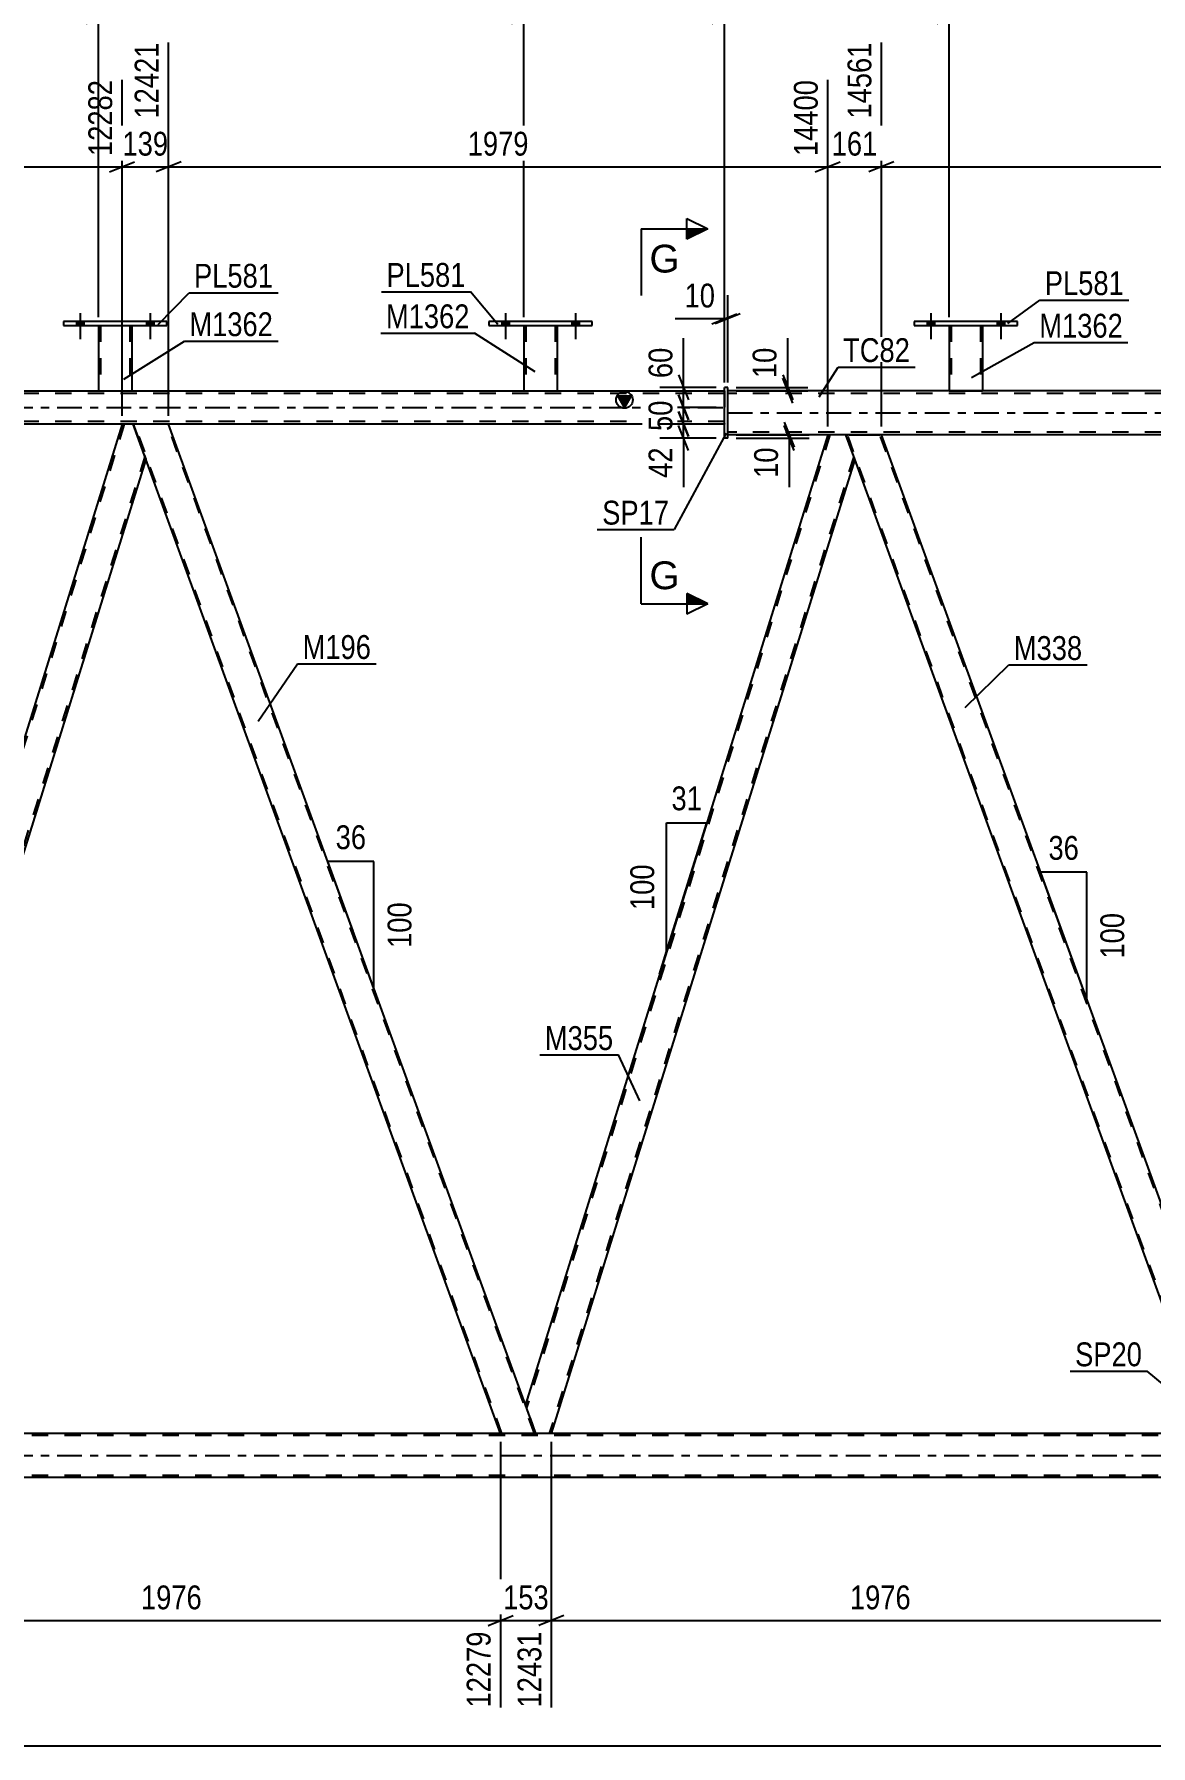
# Model space of a CAD drawing. Header units: millimetres. Extents: x 0 to 841, y 0 to 594.
# Drawn here: x 535 to 669.1, y 283.1 to 488.6 of the extents above; entities that cross this region are included whole.
import ezdxf

# ---------------------------------------------------------------- set-up
doc = ezdxf.new("R2010")
doc.units = ezdxf.units.MM
doc.linetypes.add('DXK_LINE_DOT2', pattern=[3.9198, 1.9599, -1.9599])
doc.linetypes.add('DXK_LINE_DOT3', pattern=[5.9187, 2.979, -0.9799, 0.9799, -0.9799])
doc.styles.add('Arial', font='ARIAL.TTF', dxfattribs={"height": 0.2})
doc.styles.add('Arial Narrow', font='ARIALN.TTF', dxfattribs={"height": 0.2})

# ---------------------------------------------------------------- blocks, each defined once
blk = doc.blocks.new('Part-318889060-3980 - 3929')
at = {"color": 2, "linetype": 'Continuous'}
for p, q in [((542.72, 453.62), (542.72, 445.78)), ((546.72, 453.62), (546.72, 445.78)), ((542.72, 445.78), (546.72, 445.78))]:
    blk.add_line(p, q, dxfattribs=at)
at = {"color": 7, "linetype": 'DXK_LINE_DOT2'}
for p, q in [((542.72, 453.62), (546.72, 453.62)), ((542.72, 453.62), (542.72, 453.62)), ((542.72, 453.62), (542.72, 453.62)), ((542.96, 453.62), (542.96, 445.78)), ((546.48, 453.62), (546.48, 445.78)), ((546.72, 453.62), (546.72, 453.62)), ((546.72, 453.62), (546.72, 453.62)), ((546.42, 445.78), (546.46, 445.78)), ((546.42, 445.78), (546.46, 445.78)), ((546.46, 445.78), (546.48, 445.78)), ((546.46, 445.78), (546.48, 445.78))]:
    blk.add_line(p, q, dxfattribs=at)
blk = doc.blocks.new('Bolt-318889060-4109 - 3929')
at = {"linetype": 'Continuous'}
for points in [[(540.08, 453.62), (540.96, 453.62), (540.96, 454.1), (540.08, 454.1)], [(548.48, 453.62), (549.36, 453.62), (549.36, 454.1), (548.48, 454.1)]]:
    blk.add_hatch(color=1, dxfattribs=at).paths.add_polyline_path(points)
at = {"color": 1, "linetype": 'Continuous'}
for p, q in [((540.52, 455.1), (540.52, 451.98)), ((548.92, 455.1), (548.92, 451.98)), ((540.08, 454.1), (540.08, 453.62)), ((540.96, 454.1), (540.96, 453.62)), ((548.48, 454.1), (548.48, 453.62)), ((549.36, 454.1), (549.36, 453.62))]:
    blk.add_line(p, q, dxfattribs=at)
blk = doc.blocks.new('Part-318889060-4021 - 3929')
at = {"color": 2, "linetype": 'Continuous'}
for p, q in [((716.08, 445.78), (618.27, 445.78)), ((776.14, 445.78), (724.86, 445.78)), ((716.08, 440.5), (618.27, 440.5)), ((776.14, 440.5), (724.86, 440.5))]:
    blk.add_line(p, q, dxfattribs=at)
at = {"color": 7, "linetype": 'DXK_LINE_DOT2'}
for p, q in [((618.27, 440.5), (618.27, 445.78)), ((776.14, 445.46), (618.27, 445.46)), ((724.86, 445.78), (716.08, 445.78)), ((776.14, 445.78), (776.14, 440.5)), ((776.14, 440.82), (618.27, 440.82)), ((724.86, 440.5), (716.08, 440.5))]:
    blk.add_line(p, q, dxfattribs=at)
at = {"color": 7, "linetype": 'DXK_LINE_DOT3'}
blk.add_line((618.27, 443.14), (776.14, 443.14), dxfattribs=at)
blk = doc.blocks.new('Part-318889060-4036 - 3929')
at = {"color": 2, "linetype": 'Continuous'}
for p, q in [((617.87, 440.1), (617.87, 446.18)), ((618.27, 446.18), (617.87, 446.18)), ((618.27, 440.1), (618.27, 446.18)), ((618.27, 440.1), (617.87, 440.1))]:
    blk.add_line(p, q, dxfattribs=at)
blk = doc.blocks.new('Part-318889060-4077 - 3929')
at = {"color": 2, "linetype": 'Continuous'}
for p, q in [((538.52, 454.1), (538.52, 453.62)), ((550.92, 454.1), (538.52, 454.1)), ((538.52, 453.62), (550.92, 453.62)), ((550.92, 453.62), (550.92, 454.1))]:
    blk.add_line(p, q, dxfattribs=at)
blk = doc.blocks.new('Part-318889060-4114 - 3929')
at = {"color": 2, "linetype": 'Continuous'}
for p, q in [((644.88, 453.62), (644.88, 445.78)), ((648.88, 453.62), (648.88, 445.78)), ((644.88, 445.78), (648.88, 445.78))]:
    blk.add_line(p, q, dxfattribs=at)
at = {"color": 7, "linetype": 'DXK_LINE_DOT2'}
for p, q in [((644.88, 453.62), (648.88, 453.62)), ((644.88, 453.62), (644.88, 453.62)), ((644.88, 453.62), (644.88, 453.62)), ((645.12, 453.62), (645.12, 445.78)), ((648.64, 453.62), (648.64, 445.78)), ((648.88, 453.62), (648.88, 453.62)), ((648.88, 453.62), (648.88, 453.62)), ((648.59, 445.78), (648.62, 445.78)), ((648.59, 445.78), (648.62, 445.78)), ((648.62, 445.78), (648.64, 445.78)), ((648.62, 445.78), (648.64, 445.78))]:
    blk.add_line(p, q, dxfattribs=at)
blk = doc.blocks.new('Bolt-318889060-4117 - 3929')
at = {"linetype": 'Continuous'}
for points in [[(591.16, 453.62), (592.04, 453.62), (592.04, 454.1), (591.16, 454.1)], [(599.56, 453.62), (600.44, 453.62), (600.44, 454.1), (599.56, 454.1)]]:
    blk.add_hatch(color=1, dxfattribs=at).paths.add_polyline_path(points)
at = {"color": 1, "linetype": 'Continuous'}
for p, q in [((591.6, 455.1), (591.6, 451.98)), ((600, 455.1), (600, 451.98)), ((591.16, 454.1), (591.16, 453.62)), ((592.04, 454.1), (592.04, 453.62)), ((599.56, 454.1), (599.56, 453.62)), ((600.44, 454.1), (600.44, 453.62))]:
    blk.add_line(p, q, dxfattribs=at)
blk = doc.blocks.new('Bolt-318889060-4118 - 3929')
at = {"linetype": 'Continuous'}
for points in [[(591.16, 453.62), (592.04, 453.62), (592.04, 454.1), (591.16, 454.1)], [(599.56, 453.62), (600.44, 453.62), (600.44, 454.1), (599.56, 454.1)]]:
    blk.add_hatch(color=1, dxfattribs=at).paths.add_polyline_path(points)
at = {"color": 1, "linetype": 'Continuous'}
for p, q in [((591.6, 455.1), (591.6, 451.98)), ((600, 455.1), (600, 451.98)), ((591.16, 454.1), (591.16, 453.62)), ((592.04, 454.1), (592.04, 453.62)), ((599.56, 454.1), (599.56, 453.62)), ((600.44, 454.1), (600.44, 453.62))]:
    blk.add_line(p, q, dxfattribs=at)
blk = doc.blocks.new('Bolt-318889060-4119 - 3929')
at = {"linetype": 'Continuous'}
for points in [[(642.24, 453.62), (643.12, 453.62), (643.12, 454.1), (642.24, 454.1)], [(650.64, 453.62), (651.52, 453.62), (651.52, 454.1), (650.64, 454.1)]]:
    blk.add_hatch(color=1, dxfattribs=at).paths.add_polyline_path(points)
at = {"color": 1, "linetype": 'Continuous'}
for p, q in [((642.68, 455.1), (642.68, 451.98)), ((651.08, 455.1), (651.08, 451.98)), ((642.24, 454.1), (642.24, 453.62)), ((643.12, 454.1), (643.12, 453.62)), ((650.64, 454.1), (650.64, 453.62)), ((651.52, 454.1), (651.52, 453.62))]:
    blk.add_line(p, q, dxfattribs=at)
blk = doc.blocks.new('Bolt-318889060-4134 - 3929')
at = {"linetype": 'Continuous'}
for points in [[(642.24, 453.62), (643.12, 453.62), (643.12, 454.1), (642.24, 454.1)], [(650.64, 453.62), (651.52, 453.62), (651.52, 454.1), (650.64, 454.1)]]:
    blk.add_hatch(color=1, dxfattribs=at).paths.add_polyline_path(points)
at = {"color": 1, "linetype": 'Continuous'}
for p, q in [((642.68, 455.1), (642.68, 451.98)), ((651.08, 455.1), (651.08, 451.98)), ((642.24, 454.1), (642.24, 453.62)), ((643.12, 454.1), (643.12, 453.62)), ((650.64, 454.1), (650.64, 453.62)), ((651.52, 454.1), (651.52, 453.62))]:
    blk.add_line(p, q, dxfattribs=at)
blk = doc.blocks.new('Part-318889060-4172 - 3929')
at = {"color": 2, "linetype": 'Continuous'}
for p, q in [((630.28, 440.5), (593.98, 324.03)), ((632.47, 440.5), (630.79, 440.5)), ((633.53, 437.58), (632.47, 440.5)), ((633.55, 437.53), (597.09, 320.56)), ((595.24, 320.56), (594, 323.98))]:
    blk.add_line(p, q, dxfattribs=at)
at = {"color": 7, "linetype": 'DXK_LINE_DOT2'}
for p, q in [((630.54, 440.5), (594.12, 323.65)), ((630.79, 440.5), (630.28, 440.5)), ((633.41, 437.9), (596.84, 320.56)), ((633.55, 437.53), (633.53, 437.58)), ((633.55, 437.53), (633.53, 437.58)), ((593.98, 324.03), (594, 323.98)), ((597.09, 320.56), (595.24, 320.56))]:
    blk.add_line(p, q, dxfattribs=at)
blk = doc.blocks.new('Part-318889060-4211 - 3929')
at = {"color": 2, "linetype": 'Continuous'}
for p, q in [((640.68, 454.1), (640.68, 453.62)), ((653.08, 454.1), (640.68, 454.1)), ((640.68, 453.62), (653.08, 453.62)), ((653.08, 453.62), (653.08, 454.1))]:
    blk.add_line(p, q, dxfattribs=at)
blk = doc.blocks.new('Part-318889060-4236 - 3929')
at = {"color": 2, "linetype": 'Continuous'}
for p, q in [((593.8, 453.62), (593.8, 445.78)), ((597.8, 453.62), (597.8, 445.78)), ((593.8, 445.78), (597.8, 445.78))]:
    blk.add_line(p, q, dxfattribs=at)
at = {"color": 7, "linetype": 'DXK_LINE_DOT2'}
for p, q in [((593.8, 453.62), (597.8, 453.62)), ((593.8, 453.62), (593.8, 453.62)), ((593.8, 453.62), (593.8, 453.62)), ((594.04, 453.62), (594.04, 445.78)), ((597.56, 453.62), (597.56, 445.78)), ((597.8, 453.62), (597.8, 453.62)), ((597.8, 453.62), (597.8, 453.62)), ((597.51, 445.78), (597.54, 445.78)), ((597.51, 445.78), (597.54, 445.78)), ((597.54, 445.78), (597.56, 445.78)), ((597.54, 445.78), (597.56, 445.78))]:
    blk.add_line(p, q, dxfattribs=at)
blk = doc.blocks.new('Part-318889060-4241 - 3929')
at = {"color": 2, "linetype": 'Continuous'}
for p, q in [((589.6, 454.1), (589.6, 453.62)), ((602, 454.1), (589.6, 454.1)), ((589.6, 453.62), (602, 453.62)), ((602, 453.62), (602, 454.1))]:
    blk.add_line(p, q, dxfattribs=at)
blk = doc.blocks.new('Bolt-318889060-4266 - 3929')
at = {"linetype": 'Continuous'}
for points in [[(540.08, 453.62), (540.96, 453.62), (540.96, 454.1), (540.08, 454.1)], [(548.48, 453.62), (549.36, 453.62), (549.36, 454.1), (548.48, 454.1)]]:
    blk.add_hatch(color=1, dxfattribs=at).paths.add_polyline_path(points)
at = {"color": 1, "linetype": 'Continuous'}
for p, q in [((540.52, 455.1), (540.52, 451.98)), ((548.92, 455.1), (548.92, 451.98)), ((540.08, 454.1), (540.08, 453.62)), ((540.96, 454.1), (540.96, 453.62)), ((548.48, 454.1), (548.48, 453.62)), ((549.36, 454.1), (549.36, 453.62))]:
    blk.add_line(p, q, dxfattribs=at)
blk = doc.blocks.new('Part-318889060-4434 - 3929')
at = {"color": 7, "linetype": 'DXK_LINE_DOT2'}
for p, q in [((545.8, 441.78), (508.98, 323.66)), ((548.28, 437.9), (511.7, 320.56)), ((548.4, 437.58), (548.41, 437.53)), ((548.41, 437.53), (548.4, 437.58)), ((509.27, 325.37), (508.85, 324.03)), ((513.46, 325.37), (511.95, 320.56)), ((510.11, 320.56), (508.85, 324.03)), ((511.95, 320.56), (510.11, 320.56))]:
    blk.add_line(p, q, dxfattribs=at)
at = {"color": 2, "linetype": 'Continuous'}
for p, q in [((545.55, 441.78), (509.27, 325.37)), ((546.87, 441.78), (545.55, 441.78)), ((548.4, 437.58), (546.87, 441.78)), ((548.41, 437.53), (513.46, 325.37))]:
    blk.add_line(p, q, dxfattribs=at)
blk = doc.blocks.new('Part-318889060-4318 - 3929')
at = {"color": 7, "linetype": 'DXK_LINE_DOT2'}
for p, q in [((632.81, 440.5), (632.47, 440.5)), ((632.47, 440.5), (633.53, 437.58)), ((676.29, 320.56), (632.64, 440.5)), ((632.64, 440.5), (632.65, 440.5)), ((632.65, 440.5), (632.69, 440.5)), ((636.72, 440.5), (636.38, 440.5)), ((636.38, 440.5), (636.55, 440.5)), ((680.21, 320.56), (636.55, 440.5)), ((676.12, 320.56), (674.37, 325.37)), ((680.38, 320.56), (678.62, 325.37)), ((680.38, 320.56), (676.12, 320.56))]:
    blk.add_line(p, q, dxfattribs=at)
at = {"color": 2, "linetype": 'Continuous'}
for p, q in [((632.81, 440.5), (636.38, 440.5)), ((678.62, 325.37), (636.72, 440.5)), ((674.37, 325.37), (633.53, 437.58))]:
    blk.add_line(p, q, dxfattribs=at)
blk = doc.blocks.new('Part-318889060-4421 - 3929')
at = {"color": 7, "linetype": 'DXK_LINE_DOT2'}
for p, q in [((787.54, 320.32), (111.6, 320.32)), ((787.54, 315.52), (111.6, 315.52))]:
    blk.add_line(p, q, dxfattribs=at)
at = {"color": 2, "linetype": 'Continuous'}
for p, q in [((671.66, 320.56), (516.59, 320.56)), ((671.66, 315.28), (516.59, 315.28))]:
    blk.add_line(p, q, dxfattribs=at)
at = {"color": 7, "linetype": 'DXK_LINE_DOT3'}
blk.add_line((111.6, 317.92), (787.54, 317.92), dxfattribs=at)
blk = doc.blocks.new('Part-318889060-4429 - 3929')
at = {"color": 2, "linetype": 'Continuous'}
for p, q in [((551.12, 441.78), (546.87, 441.78)), ((594, 323.98), (551.12, 441.78)), ((590.99, 320.56), (548.4, 437.58))]:
    blk.add_line(p, q, dxfattribs=at)
at = {"color": 7, "linetype": 'DXK_LINE_DOT2'}
for p, q in [((546.87, 441.78), (548.4, 437.58)), ((591.16, 320.56), (547.04, 441.78)), ((547.04, 441.78), (547.05, 441.78)), ((547.05, 441.78), (547.09, 441.78)), ((595.07, 320.56), (550.95, 441.78)), ((595.24, 320.56), (594, 323.98)), ((595.24, 320.56), (590.99, 320.56))]:
    blk.add_line(p, q, dxfattribs=at)
blk = doc.blocks.new('Part-318889060-4518 - 3929')
at = {"linetype": 'Continuous'}
blk.add_hatch(color=2, dxfattribs=at).paths.add_polyline_path([(605.87, 443.78), (605.07, 445.18), (606.67, 445.18)])
at = {"color": 2, "linetype": 'Continuous'}
for p, q in [((111.6, 445.78), (617.87, 445.78)), ((605.87, 443.78), (605.07, 445.18)), ((605.07, 445.18), (606.67, 445.18)), ((606.67, 445.18), (605.87, 443.78)), ((545.55, 441.78), (465.99, 441.78)), ((617.87, 441.78), (551.12, 441.78))]:
    blk.add_line(p, q, dxfattribs=at)
at = {"color": 7, "linetype": 'DXK_LINE_DOT2'}
for p, q in [((617.87, 445.46), (111.6, 445.46)), ((617.87, 445.78), (617.87, 441.78)), ((617.87, 442.1), (111.6, 442.1)), ((551.12, 441.78), (205.01, 441.78)), ((551.12, 441.78), (545.55, 441.78))]:
    blk.add_line(p, q, dxfattribs=at)
at = {"color": 7, "linetype": 'DXK_LINE_DOT3'}
blk.add_line((111.6, 443.78), (617.87, 443.78), dxfattribs=at)
at = {"color": 2, "linetype": 'Continuous'}
blk.add_circle((605.87, 444.68), 1, dxfattribs=at)
blk = doc.blocks.new('AngleDimension-318889060-15671 - 3929')
at = {"color": 7, "linetype": 'Continuous'}
for p, q in [((658.88, 379.62), (655.85, 387.95)), ((661.39, 387.95), (655.85, 387.95)), ((661.39, 372.72), (655.85, 387.95)), ((661.39, 372.72), (661.39, 387.95))]:
    blk.add_line(p, q, dxfattribs=at)
at = {"color": 0}
for points in [[(661.05, 388.85), (661.05, 393.05), (656.19, 393.05), (656.19, 388.85)], [(666.49, 383.68), (662.29, 383.68), (662.29, 376.99), (666.49, 376.99)]]:
    blk.add_wipeout(points, dxfattribs=at)
at = {"color": 3, "style": 'Arial Narrow'}
blk.add_text('36', height=2.863, dxfattribs=at).set_placement((656.79, 389.45))
blk.add_text('100', height=2.863, rotation=90.0002, dxfattribs=at).set_placement((665.89, 377.59))
blk = doc.blocks.new('StraightDimension-318889060-10374 - 3929')
at = {"color": 7, "linetype": 'Continuous'}
for p, q in [((593.8, 454.62), (593.8, 500.93)), ((617.87, 446.78), (617.87, 500.93)), ((595.3, 491.09), (592.3, 489.89)), ((593.8, 490.49), (617.87, 490.49)), ((616.37, 489.89), (619.37, 491.09))]:
    blk.add_line(p, q, dxfattribs=at)
at = {"color": 0, "linetype": 'Continuous'}
blk.add_wipeout([(617.27, 501.53), (613.07, 501.53), (613.07, 491.19), (617.27, 491.19)], dxfattribs=at)
at = {"color": 0}
blk.add_wipeout([(609.18, 491.24), (609.18, 495.44), (602.5, 495.44), (602.5, 491.24)], dxfattribs=at)
at = {"color": 3, "linetype": 'Continuous', "style": 'Arial Narrow'}
blk.add_text('14090', height=2.863, rotation=90.0002, dxfattribs=at).set_placement((616.67, 491.79))
at = {"color": 3, "style": 'Arial Narrow'}
blk.add_text('602', height=2.863, dxfattribs=at).set_placement((603.1, 491.84))
blk = doc.blocks.new('StraightDimension-318889060-10372 - 3929')
at = {"color": 7, "linetype": 'Continuous'}
for p, q in [((644.88, 454.62), (644.88, 500.93)), ((695.96, 454.62), (695.96, 500.93)), ((646.38, 491.09), (643.38, 489.89)), ((644.88, 490.49), (695.96, 490.49)), ((694.46, 489.89), (697.46, 491.09))]:
    blk.add_line(p, q, dxfattribs=at)
at = {"color": 0, "linetype": 'Continuous'}
blk.add_wipeout([(695.36, 501.53), (691.16, 501.53), (691.16, 491.19), (695.36, 491.19)], dxfattribs=at)
at = {"color": 0}
blk.add_wipeout([(674.68, 491.24), (674.68, 495.44), (666.17, 495.44), (666.17, 491.24)], dxfattribs=at)
at = {"color": 3, "linetype": 'Continuous', "style": 'Arial Narrow'}
blk.add_text('16042', height=2.863, rotation=90.0002, dxfattribs=at).set_placement((694.76, 491.79))
at = {"color": 3, "style": 'Arial Narrow'}
blk.add_text('1277', height=2.863, dxfattribs=at).set_placement((666.77, 491.84))
blk = doc.blocks.new('AngleDimension-318889060-15641 - 3929')
at = {"color": 7, "linetype": 'Continuous'}
for p, q in [((610.94, 393.9), (615.76, 393.9)), ((610.94, 378.43), (615.76, 393.9)), ((610.94, 378.43), (610.94, 393.9)), ((610.09, 375.7), (610.94, 378.43))]:
    blk.add_line(p, q, dxfattribs=at)
at = {"color": 0}
for points in [[(615.78, 394.8), (615.78, 399), (610.92, 399), (610.92, 394.8)], [(610.04, 389.51), (605.84, 389.51), (605.84, 382.82), (610.04, 382.82)]]:
    blk.add_wipeout(points, dxfattribs=at)
at = {"color": 3, "style": 'Arial Narrow'}
blk.add_text('31', height=2.863, dxfattribs=at).set_placement((611.52, 395.4))
blk.add_text('100', height=2.863, rotation=90.0002, dxfattribs=at).set_placement((609.44, 383.42))
blk = doc.blocks.new('StraightDimension-318889060-15076 - 3929')
at = {"color": 7, "linetype": 'Continuous'}
for p, q in [((511.95, 319.56), (511.95, 287.65)), ((590.99, 319.56), (590.99, 287.65)), ((513.45, 298.69), (510.45, 297.49)), ((511.95, 298.09), (590.99, 298.09)), ((589.49, 297.49), (592.49, 298.69))]:
    blk.add_line(p, q, dxfattribs=at)
at = {"color": 0}
blk.add_wipeout([(555.73, 298.84), (555.73, 303.04), (547.21, 303.04), (547.21, 298.84)], dxfattribs=at)
at = {"color": 0, "linetype": 'Continuous'}
blk.add_wipeout([(590.39, 297.39), (586.19, 297.39), (586.19, 287.05), (590.39, 287.05)], dxfattribs=at)
at = {"color": 3, "style": 'Arial Narrow'}
blk.add_text('1976', height=2.863, dxfattribs=at).set_placement((547.81, 299.44))
at = {"color": 3, "linetype": 'Continuous', "style": 'Arial Narrow'}
blk.add_text('12279', height=2.863, rotation=90.0002, dxfattribs=at).set_placement((589.79, 287.65))
blk = doc.blocks.new('StraightDimension-318889060-15075 - 3929')
at = {"color": 7, "linetype": 'Continuous'}
for p, q in [((590.99, 319.56), (590.99, 287.65)), ((597.09, 319.56), (597.09, 287.65)), ((589.49, 297.49), (592.49, 298.69)), ((590.99, 298.09), (597.09, 298.09)), ((598.59, 298.69), (595.59, 297.49))]:
    blk.add_line(p, q, dxfattribs=at)
at = {"color": 0}
blk.add_wipeout([(597.38, 298.84), (597.38, 303.04), (590.7, 303.04), (590.7, 298.84)], dxfattribs=at)
at = {"color": 0, "linetype": 'Continuous'}
blk.add_wipeout([(596.49, 297.39), (592.29, 297.39), (592.29, 287.05), (596.49, 287.05)], dxfattribs=at)
at = {"color": 3, "style": 'Arial Narrow'}
blk.add_text('153', height=2.863, dxfattribs=at).set_placement((591.3, 299.44))
at = {"color": 3, "linetype": 'Continuous', "style": 'Arial Narrow'}
blk.add_text('12431', height=2.863, rotation=90.0002, dxfattribs=at).set_placement((595.89, 287.65))
blk = doc.blocks.new('StraightDimension-318889060-14773 - 3929')
at = {"color": 7, "linetype": 'Continuous'}
for p, q in [((465.97, 442.78), (465.97, 487.61)), ((545.55, 442.78), (545.55, 483.11)), ((467.47, 473.27), (464.47, 472.07)), ((544.05, 472.07), (547.05, 473.27)), ((465.97, 472.67), (545.55, 472.67))]:
    blk.add_line(p, q, dxfattribs=at)
at = {"color": 0, "linetype": 'Continuous'}
blk.add_wipeout([(544.95, 483.71), (540.75, 483.71), (540.75, 473.37), (544.95, 473.37)], dxfattribs=at)
at = {"color": 0}
blk.add_wipeout([(510.02, 473.42), (510.02, 477.62), (501.51, 477.62), (501.51, 473.42)], dxfattribs=at)
at = {"color": 3, "linetype": 'Continuous', "style": 'Arial Narrow'}
blk.add_text('12282', height=2.863, rotation=90.0002, dxfattribs=at).set_placement((544.35, 473.97))
at = {"color": 3, "style": 'Arial Narrow'}
blk.add_text('1989', height=2.863, dxfattribs=at).set_placement((502.11, 474.02))
blk = doc.blocks.new('StraightDimension-318889060-5694 - 3929')
at = {"color": 7, "linetype": 'Continuous'}
for p, q in [((616.87, 446.18), (610.13, 446.18)), ((612.38, 447.68), (613.58, 444.68)), ((612.98, 443.78), (612.98, 446.18)), ((613.58, 442.28), (612.38, 445.28)), ((616.87, 443.78), (610.13, 443.78))]:
    blk.add_line(p, q, dxfattribs=at)
at = {"color": 0}
blk.add_wipeout([(612.23, 451.56), (608.03, 451.56), (608.03, 446.7), (612.23, 446.7)], dxfattribs=at)
at = {"color": 7, "linetype": 'Continuous'}
blk.add_line((612.98, 446.18), (612.98, 452.08), dxfattribs=at)
blk.add_line((612.98, 446.18), (612.98, 452.08), dxfattribs=at)
at = {"color": 3, "style": 'Arial Narrow'}
blk.add_text('60', height=2.863, rotation=90.0002, dxfattribs=at).set_placement((611.63, 447.3))
blk = doc.blocks.new('StraightDimension-318889060-5392 - 3929')
at = {"color": 7, "linetype": 'Continuous'}
for p, q in [((617.87, 446.78), (617.87, 457.28)), ((618.27, 446.78), (618.27, 457.28)), ((616.37, 453.83), (619.37, 455.03)), ((619.77, 455.03), (616.77, 453.83)), ((617.87, 454.43), (618.27, 454.43))]:
    blk.add_line(p, q, dxfattribs=at)
at = {"color": 0}
blk.add_wipeout([(617.35, 455.18), (617.35, 459.38), (612.49, 459.38), (612.49, 455.18)], dxfattribs=at)
at = {"color": 7, "linetype": 'Continuous'}
blk.add_line((617.87, 454.43), (611.97, 454.43), dxfattribs=at)
blk.add_line((617.87, 454.43), (611.97, 454.43), dxfattribs=at)
at = {"color": 3, "style": 'Arial Narrow'}
blk.add_text('10', height=2.863, dxfattribs=at).set_placement((613.09, 455.78))
blk = doc.blocks.new('StraightDimension-318889060-14769 - 3929')
at = {"color": 7, "linetype": 'Continuous'}
for p, q in [((636.72, 441.5), (636.72, 487.61)), ((715.42, 441.5), (715.42, 483.11)), ((638.22, 473.27), (635.22, 472.07)), ((713.92, 472.07), (716.92, 473.27)), ((636.72, 472.67), (715.42, 472.67))]:
    blk.add_line(p, q, dxfattribs=at)
at = {"color": 0, "linetype": 'Continuous'}
blk.add_wipeout([(714.82, 483.71), (710.62, 483.71), (710.62, 473.37), (714.82, 473.37)], dxfattribs=at)
at = {"color": 0}
blk.add_wipeout([(680.33, 473.42), (680.33, 477.62), (671.82, 477.62), (671.82, 473.42)], dxfattribs=at)
at = {"color": 3, "linetype": 'Continuous', "style": 'Arial Narrow'}
blk.add_text('16529', height=2.863, rotation=90.0002, dxfattribs=at).set_placement((714.22, 473.97))
at = {"color": 3, "style": 'Arial Narrow'}
blk.add_text('1967', height=2.863, dxfattribs=at).set_placement((672.42, 474.02))
blk = doc.blocks.new('StraightDimension-318889060-5401 - 3929')
at = {"color": 7, "linetype": 'Continuous'}
for p, q in [((625.06, 442), (626.26, 439)), ((619.27, 440.5), (628.06, 440.5)), ((619.27, 440.1), (628.06, 440.1)), ((626.26, 438.6), (625.06, 441.6)), ((625.66, 440.1), (625.66, 440.5))]:
    blk.add_line(p, q, dxfattribs=at)
at = {"color": 0}
blk.add_wipeout([(624.91, 439.57), (620.71, 439.57), (620.71, 434.72), (624.91, 434.72)], dxfattribs=at)
at = {"color": 7, "linetype": 'Continuous'}
blk.add_line((625.66, 440.1), (625.66, 434.19), dxfattribs=at)
blk.add_line((625.66, 440.1), (625.66, 434.19), dxfattribs=at)
at = {"color": 3, "style": 'Arial Narrow'}
blk.add_text('10', height=2.863, rotation=90.0002, dxfattribs=at).set_placement((624.31, 435.32))
blk = doc.blocks.new('StraightDimension-318889060-14772 - 3929')
at = {"color": 7, "linetype": 'Continuous'}
for p, q in [((551.12, 442.78), (551.12, 487.61)), ((545.55, 442.78), (545.55, 483.11)), ((544.05, 472.07), (547.05, 473.27)), ((552.62, 473.27), (549.62, 472.07)), ((545.55, 472.67), (551.12, 472.67))]:
    blk.add_line(p, q, dxfattribs=at)
at = {"color": 0}
blk.add_wipeout([(551.68, 473.42), (551.68, 477.62), (544.99, 477.62), (544.99, 473.42)], dxfattribs=at)
at = {"color": 0, "linetype": 'Continuous'}
blk.add_wipeout([(550.52, 488.21), (546.32, 488.21), (546.32, 477.87), (550.52, 477.87)], dxfattribs=at)
at = {"color": 3, "linetype": 'Continuous', "style": 'Arial Narrow'}
blk.add_text('12421', height=2.863, rotation=90.0002, dxfattribs=at).set_placement((549.92, 478.47))
at = {"color": 3, "style": 'Arial Narrow'}
blk.add_text('139', height=2.863, dxfattribs=at).set_placement((545.59, 474.02))
blk = doc.blocks.new('StraightDimension-318889060-4691 - 3929')
at = {"color": 7, "linetype": 'Continuous'}
for p, q in [((619.27, 446.18), (627.88, 446.18)), ((624.88, 447.68), (626.08, 444.68)), ((626.08, 444.28), (624.88, 447.28)), ((625.48, 445.78), (625.48, 446.18)), ((619.27, 445.78), (627.88, 445.78))]:
    blk.add_line(p, q, dxfattribs=at)
at = {"color": 0}
blk.add_wipeout([(624.73, 451.56), (620.53, 451.56), (620.53, 446.7), (624.73, 446.7)], dxfattribs=at)
at = {"color": 7, "linetype": 'Continuous'}
blk.add_line((625.48, 446.18), (625.48, 452.08), dxfattribs=at)
blk.add_line((625.48, 446.18), (625.48, 452.08), dxfattribs=at)
at = {"color": 3, "style": 'Arial Narrow'}
blk.add_text('10', height=2.863, rotation=90.0002, dxfattribs=at).set_placement((624.13, 447.3))
blk = doc.blocks.new('StraightDimension-318889060-5009 - 3929')
at = {"color": 7, "linetype": 'Continuous'}
blk.add_line((59.86, 283.05), (798.4, 283.05), dxfattribs=at)
blk = doc.blocks.new('StraightDimension-318889060-5704 - 3929')
at = {"color": 7, "linetype": 'Continuous'}
for p, q in [((612.38, 445.28), (613.58, 442.28)), ((616.87, 443.78), (610.13, 443.78)), ((613.58, 440.28), (612.38, 443.28)), ((612.98, 441.78), (612.98, 443.78)), ((616.87, 441.78), (610.13, 441.78))]:
    blk.add_line(p, q, dxfattribs=at)
at = {"color": 0}
blk.add_wipeout([(612.23, 445.2), (608.03, 445.2), (608.03, 440.35), (612.23, 440.35)], dxfattribs=at)
at = {"color": 3, "style": 'Arial Narrow'}
blk.add_text('50', height=2.863, rotation=90.0002, dxfattribs=at).set_placement((611.63, 440.95))
blk = doc.blocks.new('StraightDimension-318889060-5714 - 3929')
at = {"color": 7, "linetype": 'Continuous'}
for p, q in [((612.38, 443.28), (613.58, 440.28)), ((616.87, 441.78), (610.13, 441.78)), ((616.87, 440.1), (610.13, 440.1)), ((613.58, 438.6), (612.38, 441.6)), ((612.98, 440.1), (612.98, 441.78))]:
    blk.add_line(p, q, dxfattribs=at)
at = {"color": 0}
blk.add_wipeout([(612.23, 439.57), (608.03, 439.57), (608.03, 434.72), (612.23, 434.72)], dxfattribs=at)
at = {"color": 7, "linetype": 'Continuous'}
blk.add_line((612.98, 440.1), (612.98, 434.19), dxfattribs=at)
blk.add_line((612.98, 440.1), (612.98, 434.19), dxfattribs=at)
at = {"color": 3, "style": 'Arial Narrow'}
blk.add_text('42', height=2.863, rotation=90.0002, dxfattribs=at).set_placement((611.63, 435.32))
blk = doc.blocks.new('StraightDimension-318889060-10375 - 3929')
at = {"color": 7, "linetype": 'Continuous'}
for p, q in [((542.72, 454.62), (542.72, 500.93)), ((593.8, 454.62), (593.8, 500.93)), ((544.22, 491.09), (541.22, 489.89)), ((542.72, 490.49), (593.8, 490.49)), ((592.3, 489.89), (595.3, 491.09))]:
    blk.add_line(p, q, dxfattribs=at)
at = {"color": 0, "linetype": 'Continuous'}
blk.add_wipeout([(593.2, 501.53), (589, 501.53), (589, 491.19), (593.2, 491.19)], dxfattribs=at)
at = {"color": 0}
blk.add_wipeout([(572.52, 491.24), (572.52, 495.44), (564, 495.44), (564, 491.24)], dxfattribs=at)
at = {"color": 3, "linetype": 'Continuous', "style": 'Arial Narrow'}
blk.add_text('13488', height=2.863, rotation=90.0002, dxfattribs=at).set_placement((592.6, 491.79))
at = {"color": 3, "style": 'Arial Narrow'}
blk.add_text('1277', height=2.863, dxfattribs=at).set_placement((564.6, 491.84))
blk = doc.blocks.new('StraightDimension-318889060-10373 - 3929')
at = {"color": 7, "linetype": 'Continuous'}
for p, q in [((617.87, 446.78), (617.87, 500.93)), ((644.88, 454.62), (644.88, 500.93)), ((619.37, 491.09), (616.37, 489.89)), ((617.87, 490.49), (644.88, 490.49)), ((643.38, 489.89), (646.38, 491.09))]:
    blk.add_line(p, q, dxfattribs=at)
at = {"color": 0, "linetype": 'Continuous'}
blk.add_wipeout([(644.28, 501.53), (640.08, 501.53), (640.08, 491.19), (644.28, 491.19)], dxfattribs=at)
at = {"color": 0}
blk.add_wipeout([(634.72, 491.24), (634.72, 495.44), (628.04, 495.44), (628.04, 491.24)], dxfattribs=at)
at = {"color": 3, "linetype": 'Continuous', "style": 'Arial Narrow'}
blk.add_text('14765', height=2.863, rotation=90.0002, dxfattribs=at).set_placement((643.68, 491.79))
at = {"color": 3, "style": 'Arial Narrow'}
blk.add_text('675', height=2.863, dxfattribs=at).set_placement((628.64, 491.84))
blk = doc.blocks.new('StraightDimension-318889060-10376 - 3929')
at = {"color": 7, "linetype": 'Continuous'}
for p, q in [((491.64, 454.62), (491.64, 500.93)), ((542.72, 454.62), (542.72, 500.93)), ((493.14, 491.09), (490.14, 489.89)), ((491.64, 490.49), (542.72, 490.49)), ((541.22, 489.89), (544.22, 491.09))]:
    blk.add_line(p, q, dxfattribs=at)
at = {"color": 0, "linetype": 'Continuous'}
blk.add_wipeout([(542.12, 501.53), (537.92, 501.53), (537.92, 491.19), (542.12, 491.19)], dxfattribs=at)
at = {"color": 0}
blk.add_wipeout([(521.44, 491.24), (521.44, 495.44), (512.92, 495.44), (512.92, 491.24)], dxfattribs=at)
at = {"color": 3, "linetype": 'Continuous', "style": 'Arial Narrow'}
blk.add_text('12211', height=2.863, rotation=90.0002, dxfattribs=at).set_placement((541.52, 491.79))
at = {"color": 3, "style": 'Arial Narrow'}
blk.add_text('1277', height=2.863, dxfattribs=at).set_placement((513.52, 491.84))
blk = doc.blocks.new('StraightDimension-318889060-14770 - 3929')
at = {"color": 7, "linetype": 'Continuous'}
for p, q in [((636.72, 441.5), (636.72, 487.61)), ((630.28, 441.5), (630.28, 483.11)), ((628.78, 472.07), (631.78, 473.27)), ((638.22, 473.27), (635.22, 472.07)), ((630.28, 472.67), (636.72, 472.67))]:
    blk.add_line(p, q, dxfattribs=at)
at = {"color": 0}
blk.add_wipeout([(636.85, 473.42), (636.85, 477.62), (630.16, 477.62), (630.16, 473.42)], dxfattribs=at)
at = {"color": 0, "linetype": 'Continuous'}
blk.add_wipeout([(636.12, 488.21), (631.92, 488.21), (631.92, 477.87), (636.12, 477.87)], dxfattribs=at)
at = {"color": 3, "linetype": 'Continuous', "style": 'Arial Narrow'}
blk.add_text('14561', height=2.863, rotation=90.0002, dxfattribs=at).set_placement((635.52, 478.47))
at = {"color": 3, "style": 'Arial Narrow'}
blk.add_text('161', height=2.863, dxfattribs=at).set_placement((630.76, 474.02))
blk = doc.blocks.new('StraightDimension-318889060-14771 - 3929')
at = {"color": 7, "linetype": 'Continuous'}
for p, q in [((551.12, 442.78), (551.12, 487.61)), ((630.28, 441.5), (630.28, 483.11)), ((552.62, 473.27), (549.62, 472.07)), ((628.78, 472.07), (631.78, 473.27)), ((551.12, 472.67), (630.28, 472.67))]:
    blk.add_line(p, q, dxfattribs=at)
at = {"color": 0, "linetype": 'Continuous'}
blk.add_wipeout([(629.68, 483.71), (625.48, 483.71), (625.48, 473.37), (629.68, 473.37)], dxfattribs=at)
at = {"color": 0}
blk.add_wipeout([(594.96, 473.42), (594.96, 477.62), (586.45, 477.62), (586.45, 473.42)], dxfattribs=at)
at = {"color": 3, "linetype": 'Continuous', "style": 'Arial Narrow'}
blk.add_text('14400', height=2.863, rotation=90.0002, dxfattribs=at).set_placement((629.08, 473.97))
at = {"color": 3, "style": 'Arial Narrow'}
blk.add_text('1979', height=2.863, dxfattribs=at).set_placement((587.05, 474.02))
blk = doc.blocks.new('StraightDimension-318889060-15074 - 3929')
at = {"color": 7, "linetype": 'Continuous'}
for p, q in [((597.09, 319.56), (597.09, 287.65)), ((676.12, 319.56), (676.12, 287.65)), ((598.59, 298.69), (595.59, 297.49)), ((597.09, 298.09), (676.12, 298.09)), ((674.62, 297.49), (677.62, 298.69))]:
    blk.add_line(p, q, dxfattribs=at)
at = {"color": 0}
blk.add_wipeout([(640.86, 298.84), (640.86, 303.04), (632.35, 303.04), (632.35, 298.84)], dxfattribs=at)
at = {"color": 0, "linetype": 'Continuous'}
blk.add_wipeout([(675.52, 297.39), (671.32, 297.39), (671.32, 287.05), (675.52, 287.05)], dxfattribs=at)
at = {"color": 3, "style": 'Arial Narrow'}
blk.add_text('1976', height=2.863, dxfattribs=at).set_placement((632.95, 299.44))
at = {"color": 3, "linetype": 'Continuous', "style": 'Arial Narrow'}
blk.add_text('14407', height=2.863, rotation=90.0002, dxfattribs=at).set_placement((674.92, 287.65))
blk = doc.blocks.new('AngleDimension-318889060-15643 - 3929')
at = {"color": 7, "linetype": 'Continuous'}
for p, q in [((573.28, 380.9), (570.25, 389.23)), ((575.79, 389.23), (570.25, 389.23)), ((575.79, 374), (570.25, 389.23)), ((575.79, 374), (575.79, 389.23))]:
    blk.add_line(p, q, dxfattribs=at)
at = {"color": 0}
for points in [[(575.45, 390.13), (575.45, 394.33), (570.59, 394.33), (570.59, 390.13)], [(580.89, 384.96), (576.69, 384.96), (576.69, 378.27), (580.89, 378.27)]]:
    blk.add_wipeout(points, dxfattribs=at)
at = {"color": 3, "style": 'Arial Narrow'}
blk.add_text('36', height=2.863, dxfattribs=at).set_placement((571.19, 390.73))
blk.add_text('100', height=2.863, rotation=90.0002, dxfattribs=at).set_placement((580.29, 378.87))
blk = doc.blocks.new('Mark-318889060-4073 - 3929')
at = {"color": 0}
blk.add_wipeout([(563.68, 458.16), (563.68, 461.16), (554.18, 461.16), (554.18, 458.16)], dxfattribs=at)
blk.add_wipeout([(563.68, 458.16), (563.68, 461.16), (554.18, 461.16), (554.18, 458.16)], dxfattribs=at)
at = {"color": 30, "linetype": 'Continuous'}
for p, q in [((549.89, 453.74), (553.58, 457.56)), ((553.58, 457.56), (564.28, 457.56))]:
    blk.add_line(p, q, dxfattribs=at)
at = {"color": 3, "style": 'Arial Narrow'}
blk.add_text('PL581', height=2.863, dxfattribs=at).set_placement((554.18, 458.16))
blk = doc.blocks.new('Mark-318889060-3976 - 3929')
at = {"color": 0}
blk.add_wipeout([(563.67, 452.34), (563.67, 455.34), (553.62, 455.34), (553.62, 452.34)], dxfattribs=at)
blk.add_wipeout([(563.67, 452.34), (563.67, 455.34), (553.62, 455.34), (553.62, 452.34)], dxfattribs=at)
at = {"color": 30, "linetype": 'Continuous'}
for p, q in [((545.75, 447.17), (553.02, 451.74)), ((553.02, 451.74), (564.27, 451.74))]:
    blk.add_line(p, q, dxfattribs=at)
at = {"color": 3, "style": 'Arial Narrow'}
blk.add_text('M1362', height=2.863, dxfattribs=at).set_placement((553.62, 452.34))
blk = doc.blocks.new('Mark-318889060-4296 - 3929')
at = {"color": 0}
blk.add_wipeout([(668.03, 328.63), (668.03, 331.63), (659.99, 331.63), (659.99, 328.63)], dxfattribs=at)
blk.add_wipeout([(668.03, 328.63), (668.03, 331.63), (659.99, 331.63), (659.99, 328.63)], dxfattribs=at)
at = {"color": 30, "linetype": 'Continuous'}
for p in [(659.39, 328.03), (672.81, 324.58)]:
    blk.add_line(p, (668.63, 328.03), dxfattribs=at)
at = {"color": 3, "style": 'Arial Narrow'}
blk.add_text('SP20', height=2.863, dxfattribs=at).set_placement((659.99, 328.63))
blk = doc.blocks.new('Mark-318889060-4017 - 3929')
at = {"color": 0}
blk.add_wipeout([(640.17, 449.23), (640.17, 452.23), (632.13, 452.23), (632.13, 449.23)], dxfattribs=at)
blk.add_wipeout([(640.17, 449.23), (640.17, 452.23), (632.13, 452.23), (632.13, 449.23)], dxfattribs=at)
at = {"color": 30, "linetype": 'Continuous'}
for p, q in [((629.25, 445.04), (631.53, 448.63)), ((631.53, 448.63), (640.77, 448.63))]:
    blk.add_line(p, q, dxfattribs=at)
at = {"color": 3, "style": 'Arial Narrow'}
blk.add_text('TC82', height=2.863, dxfattribs=at).set_placement((632.13, 449.23))
blk = doc.blocks.new('Mark-318889060-4032 - 3929')
at = {"color": 0}
blk.add_wipeout([(611.24, 429.71), (611.24, 432.71), (603.2, 432.71), (603.2, 429.71)], dxfattribs=at)
blk.add_wipeout([(611.24, 429.71), (611.24, 432.71), (603.2, 432.71), (603.2, 429.71)], dxfattribs=at)
at = {"color": 30, "linetype": 'Continuous'}
for p in [(618.08, 440.68), (602.6, 429.11)]:
    blk.add_line(p, (611.84, 429.11), dxfattribs=at)
at = {"color": 3, "style": 'Arial Narrow'}
blk.add_text('SP17', height=2.863, dxfattribs=at).set_placement((603.2, 429.71))
blk = doc.blocks.new('Mark-318889060-4110 - 3929')
at = {"color": 0}
blk.add_wipeout([(665.74, 452.16), (665.74, 455.16), (655.69, 455.16), (655.69, 452.16)], dxfattribs=at)
blk.add_wipeout([(665.74, 452.16), (665.74, 455.16), (655.69, 455.16), (655.69, 452.16)], dxfattribs=at)
at = {"color": 30, "linetype": 'Continuous'}
for p, q in [((647.54, 447.36), (655.09, 451.56)), ((655.09, 451.56), (666.34, 451.56))]:
    blk.add_line(p, q, dxfattribs=at)
at = {"color": 3, "style": 'Arial Narrow'}
blk.add_text('M1362', height=2.863, dxfattribs=at).set_placement((655.69, 452.16))
blk = doc.blocks.new('Mark-318889060-4168 - 3929')
at = {"color": 0}
blk.add_wipeout([(604.54, 366.61), (604.54, 369.61), (596.31, 369.61), (596.31, 366.61)], dxfattribs=at)
blk.add_wipeout([(604.54, 366.61), (604.54, 369.61), (596.31, 369.61), (596.31, 366.61)], dxfattribs=at)
at = {"color": 30, "linetype": 'Continuous'}
for p in [(595.71, 366.01), (607.73, 360.49)]:
    blk.add_line(p, (605.14, 366.01), dxfattribs=at)
at = {"color": 3, "style": 'Arial Narrow'}
blk.add_text('M355', height=2.863, dxfattribs=at).set_placement((596.31, 366.61))
blk = doc.blocks.new('Mark-318889060-4207 - 3929')
at = {"color": 0}
blk.add_wipeout([(665.85, 457.27), (665.85, 460.27), (656.35, 460.27), (656.35, 457.27)], dxfattribs=at)
blk.add_wipeout([(665.85, 457.27), (665.85, 460.27), (656.35, 460.27), (656.35, 457.27)], dxfattribs=at)
at = {"color": 30, "linetype": 'Continuous'}
for p, q in [((651.92, 453.86), (655.75, 456.67)), ((655.75, 456.67), (666.45, 456.67))]:
    blk.add_line(p, q, dxfattribs=at)
at = {"color": 3, "style": 'Arial Narrow'}
blk.add_text('PL581', height=2.863, dxfattribs=at).set_placement((656.35, 457.27))
blk = doc.blocks.new('Mark-318889060-4232 - 3929')
at = {"color": 0}
blk.add_wipeout([(587.28, 453.29), (587.28, 456.29), (577.23, 456.29), (577.23, 453.29)], dxfattribs=at)
blk.add_wipeout([(587.28, 453.29), (587.28, 456.29), (577.23, 456.29), (577.23, 453.29)], dxfattribs=at)
at = {"color": 30, "linetype": 'Continuous'}
for p in [(576.63, 452.69), (595.13, 448.06)]:
    blk.add_line(p, (587.88, 452.69), dxfattribs=at)
at = {"color": 3, "style": 'Arial Narrow'}
blk.add_text('M1362', height=2.863, dxfattribs=at).set_placement((577.23, 453.29))
blk = doc.blocks.new('Mark-318889060-4237 - 3929')
at = {"color": 0}
blk.add_wipeout([(586.79, 458.26), (586.79, 461.26), (577.29, 461.26), (577.29, 458.26)], dxfattribs=at)
blk.add_wipeout([(586.79, 458.26), (586.79, 461.26), (577.29, 461.26), (577.29, 458.26)], dxfattribs=at)
at = {"color": 30, "linetype": 'Continuous'}
for p in [(576.69, 457.66), (590.67, 453.75)]:
    blk.add_line(p, (587.39, 457.66), dxfattribs=at)
at = {"color": 3, "style": 'Arial Narrow'}
blk.add_text('PL581', height=2.863, dxfattribs=at).set_placement((577.29, 458.26))
blk = doc.blocks.new('Mark-318889060-4314 - 3929')
at = {"color": 0}
blk.add_wipeout([(660.85, 413.45), (660.85, 416.45), (652.63, 416.45), (652.63, 413.45)], dxfattribs=at)
blk.add_wipeout([(660.85, 413.45), (660.85, 416.45), (652.63, 416.45), (652.63, 413.45)], dxfattribs=at)
at = {"color": 30, "linetype": 'Continuous'}
for p, q in [((646.79, 407.75), (652.03, 412.85)), ((652.03, 412.85), (661.45, 412.85))]:
    blk.add_line(p, q, dxfattribs=at)
at = {"color": 3, "style": 'Arial Narrow'}
blk.add_text('M338', height=2.863, dxfattribs=at).set_placement((652.63, 413.45))
blk = doc.blocks.new('Mark-318889060-4425 - 3929')
at = {"color": 0}
blk.add_wipeout([(575.44, 413.57), (575.44, 416.57), (567.22, 416.57), (567.22, 413.57)], dxfattribs=at)
blk.add_wipeout([(575.44, 413.57), (575.44, 416.57), (567.22, 416.57), (567.22, 413.57)], dxfattribs=at)
at = {"color": 30, "linetype": 'Continuous'}
for p, q in [((561.88, 406.1), (566.62, 412.97)), ((566.62, 412.97), (576.04, 412.97))]:
    blk.add_line(p, q, dxfattribs=at)
at = {"color": 3, "style": 'Arial Narrow'}
blk.add_text('M196', height=2.863, dxfattribs=at).set_placement((567.22, 413.57))
blk = doc.blocks.new('SectionMark-318889060-5833 - 3929')
at = {"color": 6, "linetype": 'Continuous'}
for p, q in [((607.87, 465.23), (615.87, 465.23)), ((613.37, 466.48), (615.87, 465.23)), ((607.87, 420.2), (615.87, 420.2)), ((615.87, 420.2), (613.37, 418.95))]:
    blk.add_line(p, q, dxfattribs=at)
at = {"color": 0, "linetype": 'Continuous'}
for points in [[(612.5, 459.98), (612.5, 463.48), (608.87, 463.48), (608.87, 459.98)], [(612.5, 421.95), (612.5, 425.45), (608.87, 425.45), (608.87, 421.95)]]:
    blk.add_wipeout(points, dxfattribs=at)
at = {"linetype": 'Continuous'}
for points in [[(613.37, 463.98), (613.37, 465.23), (615.87, 465.23)], [(613.37, 420.2), (613.37, 421.45), (615.87, 420.2)]]:
    blk.add_hatch(color=6, dxfattribs=at).paths.add_polyline_path(points)
at = {"color": 6, "linetype": 'Continuous'}
for p, q in [((607.87, 465.23), (607.87, 457.23)), ((613.37, 463.98), (613.37, 466.48)), ((615.87, 465.23), (613.37, 463.98)), ((607.87, 420.2), (607.87, 428.2)), ((615.87, 420.2), (613.37, 421.45)), ((613.37, 421.45), (613.37, 418.95))]:
    blk.add_line(p, q, dxfattribs=at)
at = {"color": 3, "linetype": 'Continuous', "style": 'Arial'}
for p in [(608.87, 459.98), (608.87, 421.95)]:
    blk.add_text('G', height=3.34, dxfattribs=at).set_placement(p)

msp = doc.modelspace()

# ---------------------------------------------------------------- block references
for name in ['Bolt-318889060-4109 - 3929', 'Bolt-318889060-4266 - 3929', 'Bolt-318889060-4117 - 3929', 'Bolt-318889060-4118 - 3929', 'Bolt-318889060-4119 - 3929', 'Bolt-318889060-4134 - 3929', 'Part-318889060-4077 - 3929', 'Part-318889060-3980 - 3929', 'Part-318889060-4241 - 3929', 'Part-318889060-4236 - 3929', 'Part-318889060-4211 - 3929', 'Part-318889060-4114 - 3929', 'Part-318889060-4036 - 3929', 'Part-318889060-4518 - 3929', 'Part-318889060-4021 - 3929', 'Part-318889060-4434 - 3929', 'Part-318889060-4429 - 3929', 'Part-318889060-4172 - 3929', 'Part-318889060-4318 - 3929', 'Part-318889060-4421 - 3929']:
    msp.add_blockref(name, (0, 0))

# ---------------------------------------------------------------- next in the draw order: block references
for name in ['StraightDimension-318889060-10374 - 3929', 'StraightDimension-318889060-10372 - 3929', 'StraightDimension-318889060-14773 - 3929', 'StraightDimension-318889060-5401 - 3929', 'AngleDimension-318889060-15641 - 3929', 'AngleDimension-318889060-15671 - 3929', 'StraightDimension-318889060-15076 - 3929']:
    msp.add_blockref(name, (0, 0))

# ---------------------------------------------------------------- next in the draw order: block references
for name in ['StraightDimension-318889060-14772 - 3929', 'StraightDimension-318889060-14769 - 3929', 'StraightDimension-318889060-5694 - 3929', 'StraightDimension-318889060-15075 - 3929']:
    msp.add_blockref(name, (0, 0))

# ---------------------------------------------------------------- next in the draw order: block references
for name in ['StraightDimension-318889060-10375 - 3929', 'StraightDimension-318889060-5392 - 3929', 'Mark-318889060-4110 - 3929', 'StraightDimension-318889060-5704 - 3929', 'StraightDimension-318889060-5009 - 3929']:
    msp.add_blockref(name, (0, 0))

# ---------------------------------------------------------------- next in the draw order: block references
for name in ['StraightDimension-318889060-10376 - 3929', 'Mark-318889060-4207 - 3929', 'StraightDimension-318889060-4691 - 3929', 'StraightDimension-318889060-5714 - 3929', 'Mark-318889060-4425 - 3929', 'Mark-318889060-4314 - 3929', 'AngleDimension-318889060-15643 - 3929', 'Mark-318889060-4168 - 3929', 'Mark-318889060-4296 - 3929', 'StraightDimension-318889060-15074 - 3929']:
    msp.add_blockref(name, (0, 0))

# ---------------------------------------------------------------- next in the draw order: block references
msp.add_blockref('StraightDimension-318889060-10373 - 3929', (0, 0))

# ---------------------------------------------------------------- next in the draw order: block references
msp.add_blockref('StraightDimension-318889060-14770 - 3929', (0, 0))

# ---------------------------------------------------------------- next in the draw order: block references
msp.add_blockref('StraightDimension-318889060-14771 - 3929', (0, 0))

# ---------------------------------------------------------------- next in the draw order: block references
for name in ['Mark-318889060-4073 - 3929', 'Mark-318889060-4232 - 3929', 'Mark-318889060-4017 - 3929', 'Mark-318889060-4032 - 3929']:
    msp.add_blockref(name, (0, 0))

# ---------------------------------------------------------------- next in the draw order: block references
for name in ['SectionMark-318889060-5833 - 3929', 'Mark-318889060-4237 - 3929', 'Mark-318889060-3976 - 3929']:
    msp.add_blockref(name, (0, 0))

doc.saveas('drawing.dxf')
